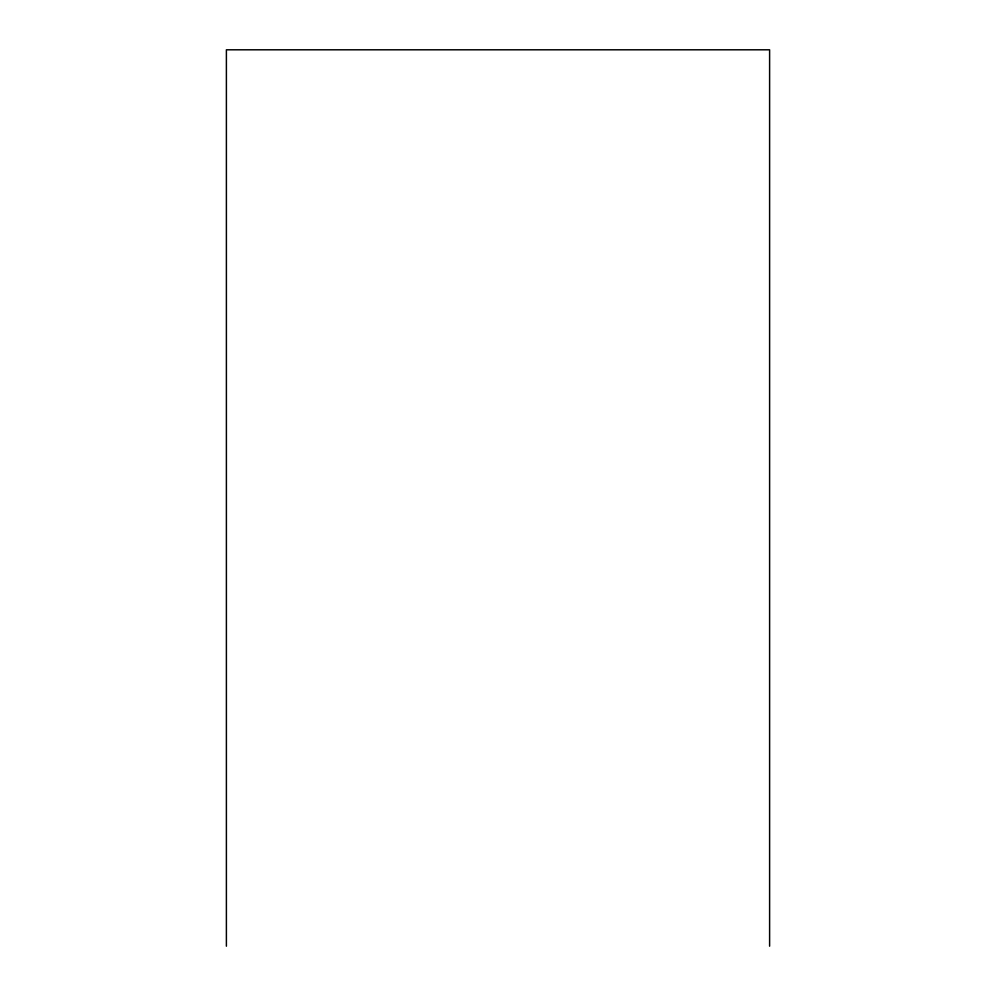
<?xml version="1.0" encoding="UTF-8"?>
<svg xmlns="http://www.w3.org/2000/svg" width="996" height="996" viewBox="0 0 996 996"><rect width="100%" height="100%" fill="white"/><g stroke="black" fill="none" stroke-linecap="round" stroke-linejoin="round"><path stroke-width="1.49" d="M769.609 946.2L769.609 49.8L226.391 49.8L226.391 946.2"/></g></svg>
